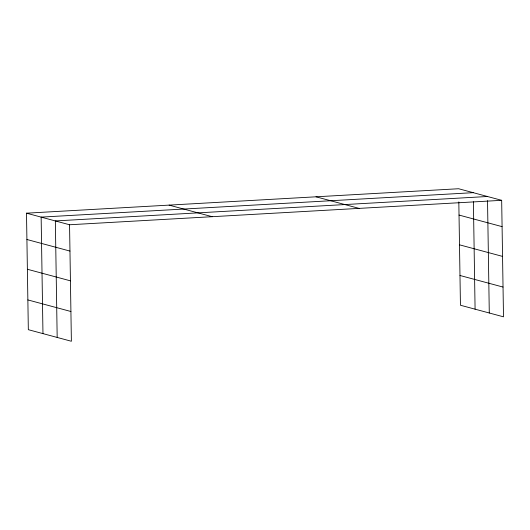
<?xml version="1.0" encoding="UTF-8"?>
<svg xmlns="http://www.w3.org/2000/svg" width="530" height="530" viewBox="0 0 530 530"><rect width="100%" height="100%" fill="white"/><g stroke="black" fill="none" stroke-linecap="round" stroke-linejoin="round"><path stroke-width="0.79" d="M26.5 213.179L69.556 224.76L71.384 341.26L28.328 329.68L26.5 213.179L458.616 188.74L501.671 200.32L503.5 316.821L460.444 305.24L458.821 201.903M473.25 192.675L41.141 217.115L42.97 333.615M487.461 196.498L55.345 220.937L57.18 337.438M69.556 224.76L501.671 200.32M459.026 215.067L502.082 226.641M316.019 196.809L359.075 208.383M459.497 244.82L502.553 256.401M459.974 275.481L503.03 287.061M169.096 205.117L212.152 216.69M26.911 239.5L69.967 251.081M27.381 269.26L70.437 280.84M27.865 299.92L70.921 311.501M487.527 200.612L489.289 312.998M473.396 201.725L475.085 309.182"/></g></svg>
